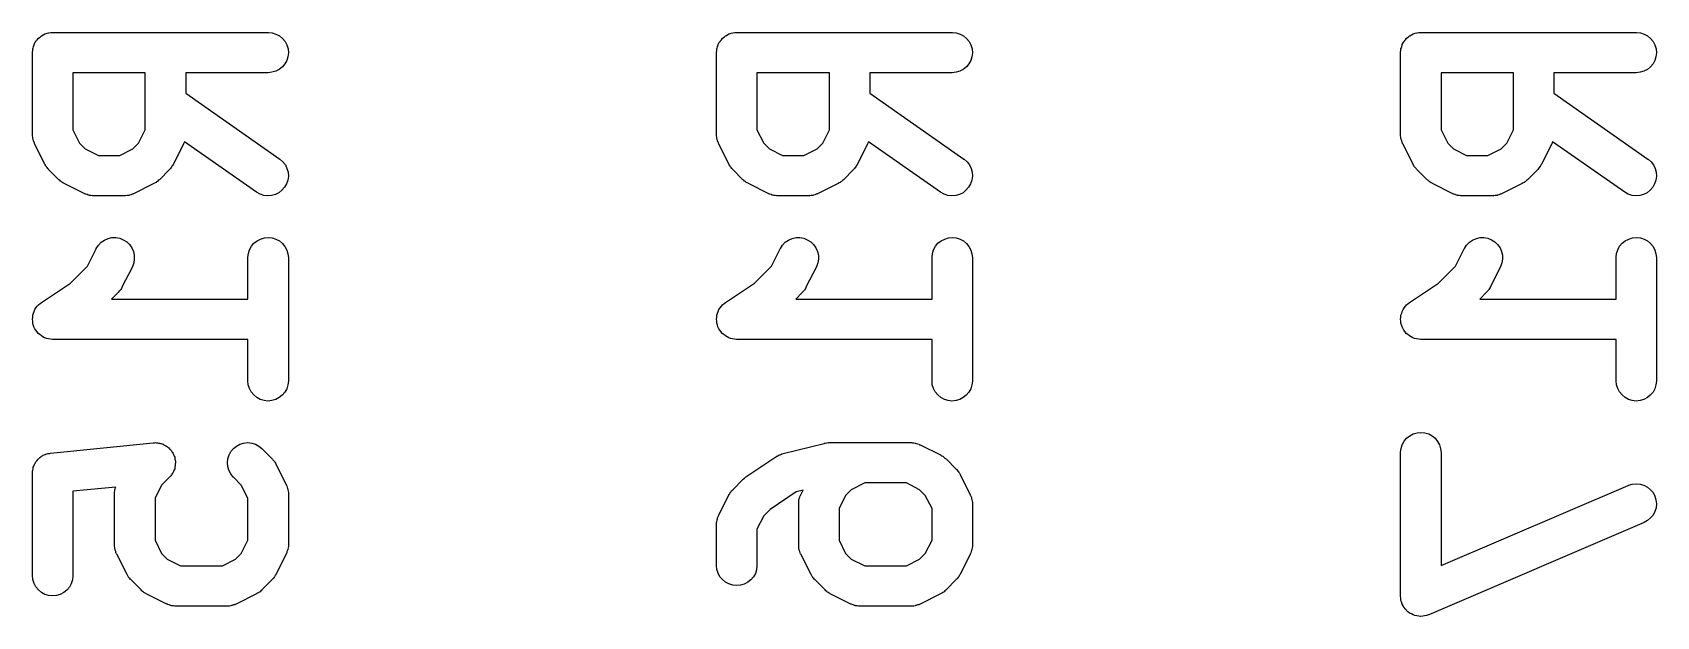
# Model space of a CAD drawing. Extents: x 94.5 to 145.5, y -143.6 to -114.4.
# Drawn here: x 133.47 to 139.5, y -131.43 to -129.26 of the extents above; entities that cross this region are included whole.
import ezdxf

# ---------------------------------------------------------------- set-up
doc = ezdxf.new("R2010")
doc.units = 0
doc.layers.add('BLACK', color=7, linetype='CONTINUOUS')

msp = doc.modelspace()

# ---------------------------------------------------------------- linework, layer by layer
at = {"layer": 'BLACK', "linetype": 'CONTINUOUS'}
for p, q in [((133.485, -129.288), (133.49, -129.283)), ((133.49, -129.283), (133.494, -129.277)), ((133.494, -129.277), (133.5, -129.273)), ((133.494, -129.277), (133.494, -129.277)), ((133.494, -129.277), (133.494, -129.277)), ((133.5, -129.273), (133.505, -129.268)), ((133.505, -129.268), (133.506, -129.268)), ((133.506, -129.268), (133.512, -129.265)), ((133.506, -129.268), (133.506, -129.268)), ((133.512, -129.265), (133.518, -129.261)), ((133.518, -129.261), (133.519, -129.261)), ((133.519, -129.261), (133.526, -129.259)), ((133.519, -129.261), (133.519, -129.261)), ((133.526, -129.259), (133.532, -129.257)), ((133.532, -129.257), (133.533, -129.257)), ((133.533, -129.257), (133.54, -129.256)), ((133.533, -129.257), (133.533, -129.257)), ((133.54, -129.256), (133.547, -129.256)), ((133.547, -129.256), (134.347, -129.256)), ((134.347, -129.256), (134.348, -129.256)), ((134.348, -129.256), (134.362, -129.257)), ((134.362, -129.257), (134.376, -129.262)), ((134.376, -129.262), (134.389, -129.269)), ((134.389, -129.269), (134.4, -129.278)), ((134.4, -129.278), (134.41, -129.29)), ((136.025, -129.288), (136.03, -129.283)), ((136.03, -129.283), (136.034, -129.277)), ((136.034, -129.277), (136.04, -129.273)), ((136.034, -129.277), (136.034, -129.277)), ((136.034, -129.277), (136.034, -129.277)), ((136.04, -129.273), (136.045, -129.268)), ((136.045, -129.268), (136.046, -129.268)), ((136.046, -129.268), (136.052, -129.265)), ((136.046, -129.268), (136.046, -129.268)), ((136.052, -129.265), (136.058, -129.261)), ((136.058, -129.261), (136.059, -129.261)), ((136.059, -129.261), (136.066, -129.259)), ((136.059, -129.261), (136.059, -129.261)), ((136.066, -129.259), (136.072, -129.257)), ((136.072, -129.257), (136.073, -129.257)), ((136.073, -129.257), (136.08, -129.256)), ((136.073, -129.257), (136.073, -129.257)), ((136.08, -129.256), (136.087, -129.256)), ((136.087, -129.256), (136.887, -129.256)), ((136.887, -129.256), (136.888, -129.256)), ((136.888, -129.256), (136.902, -129.257)), ((136.902, -129.257), (136.916, -129.262)), ((136.916, -129.262), (136.929, -129.269)), ((136.929, -129.269), (136.94, -129.278)), ((136.94, -129.278), (136.95, -129.29)), ((138.565, -129.288), (138.57, -129.283)), ((138.57, -129.283), (138.574, -129.277)), ((138.574, -129.277), (138.58, -129.273)), ((138.574, -129.277), (138.574, -129.277)), ((138.574, -129.277), (138.574, -129.277)), ((138.58, -129.273), (138.585, -129.268)), ((138.585, -129.268), (138.586, -129.268)), ((138.586, -129.268), (138.592, -129.265)), ((138.586, -129.268), (138.586, -129.268)), ((138.592, -129.265), (138.598, -129.261)), ((138.598, -129.261), (138.599, -129.261)), ((138.599, -129.261), (138.606, -129.259)), ((138.599, -129.261), (138.599, -129.261)), ((138.606, -129.259), (138.612, -129.257)), ((138.612, -129.257), (138.613, -129.257)), ((138.613, -129.257), (138.62, -129.256)), ((138.613, -129.257), (138.613, -129.257)), ((138.62, -129.256), (138.627, -129.256)), ((138.627, -129.256), (139.427, -129.256)), ((139.427, -129.256), (139.428, -129.256)), ((139.428, -129.256), (139.442, -129.257)), ((139.442, -129.257), (139.456, -129.262)), ((139.456, -129.262), (139.469, -129.269)), ((139.469, -129.269), (139.48, -129.278)), ((139.48, -129.278), (139.49, -129.29)), ((133.472, -129.33), (133.473, -129.322)), ((133.472, -129.331), (133.472, -129.33)), ((133.472, -129.33), (133.472, -129.33)), ((133.472, -129.33), (133.472, -129.33)), ((133.472, -129.33), (133.472, -129.33)), ((133.472, -129.635), (133.472, -129.331)), ((133.473, -129.322), (133.473, -129.315)), ((133.473, -129.315), (133.474, -129.315)), ((133.474, -129.315), (133.476, -129.308)), ((133.474, -129.315), (133.474, -129.315)), ((133.476, -129.308), (133.478, -129.302)), ((133.478, -129.301), (133.481, -129.295)), ((133.478, -129.302), (133.478, -129.301)), ((133.478, -129.301), (133.478, -129.301)), ((133.481, -129.295), (133.485, -129.289)), ((133.485, -129.289), (133.485, -129.288)), ((133.485, -129.288), (133.485, -129.288)), ((134.41, -129.29), (134.416, -129.302)), ((134.416, -129.302), (134.421, -129.317)), ((134.422, -129.331), (134.42, -129.346)), ((134.421, -129.317), (134.422, -129.331)), ((136.012, -129.33), (136.013, -129.322)), ((136.012, -129.331), (136.012, -129.33)), ((136.012, -129.33), (136.012, -129.33)), ((136.012, -129.33), (136.012, -129.33)), ((136.012, -129.33), (136.012, -129.33)), ((136.012, -129.635), (136.012, -129.331)), ((136.013, -129.322), (136.013, -129.315)), ((136.013, -129.315), (136.014, -129.315)), ((136.014, -129.315), (136.016, -129.308)), ((136.014, -129.315), (136.014, -129.315)), ((136.016, -129.308), (136.018, -129.302)), ((136.018, -129.301), (136.021, -129.295)), ((136.018, -129.302), (136.018, -129.301)), ((136.018, -129.301), (136.018, -129.301)), ((136.021, -129.295), (136.025, -129.289)), ((136.025, -129.289), (136.025, -129.288)), ((136.025, -129.288), (136.025, -129.288)), ((136.95, -129.29), (136.956, -129.302)), ((136.956, -129.302), (136.961, -129.317)), ((136.962, -129.331), (136.96, -129.346)), ((136.961, -129.317), (136.962, -129.331)), ((138.552, -129.33), (138.553, -129.322)), ((138.552, -129.331), (138.552, -129.33)), ((138.552, -129.33), (138.552, -129.33)), ((138.552, -129.33), (138.552, -129.33)), ((138.552, -129.33), (138.552, -129.33)), ((138.552, -129.635), (138.552, -129.331)), ((138.553, -129.322), (138.553, -129.315)), ((138.553, -129.315), (138.554, -129.315)), ((138.554, -129.315), (138.556, -129.308)), ((138.554, -129.315), (138.554, -129.315)), ((138.556, -129.308), (138.558, -129.302)), ((138.558, -129.301), (138.561, -129.295)), ((138.558, -129.302), (138.558, -129.301)), ((138.558, -129.301), (138.558, -129.301)), ((138.561, -129.295), (138.565, -129.289)), ((138.565, -129.289), (138.565, -129.288)), ((138.565, -129.288), (138.565, -129.288)), ((139.49, -129.29), (139.496, -129.302)), ((139.496, -129.302), (139.501, -129.317)), ((139.502, -129.331), (139.5, -129.346)), ((139.501, -129.317), (139.502, -129.331)), ((134.375, -129.4), (134.361, -129.404)), ((134.388, -129.393), (134.375, -129.4)), ((134.4, -129.384), (134.388, -129.393)), ((134.409, -129.373), (134.4, -129.384)), ((134.416, -129.36), (134.409, -129.373)), ((134.42, -129.346), (134.416, -129.36)), ((136.915, -129.4), (136.901, -129.404)), ((136.928, -129.393), (136.915, -129.4)), ((136.94, -129.384), (136.928, -129.393)), ((136.949, -129.373), (136.94, -129.384)), ((136.956, -129.36), (136.949, -129.373)), ((136.96, -129.346), (136.956, -129.36)), ((139.455, -129.4), (139.441, -129.404)), ((139.468, -129.393), (139.455, -129.4)), ((139.48, -129.384), (139.468, -129.393)), ((139.489, -129.373), (139.48, -129.384)), ((139.496, -129.36), (139.489, -129.373)), ((139.5, -129.346), (139.496, -129.36)), ((133.622, -129.406), (133.622, -129.618)), ((133.891, -129.406), (133.622, -129.406)), ((133.891, -129.618), (133.891, -129.406)), ((134.347, -129.406), (134.041, -129.406)), ((134.041, -129.406), (134.041, -129.482)), ((134.361, -129.404), (134.347, -129.406)), ((136.162, -129.406), (136.162, -129.618)), ((136.431, -129.406), (136.162, -129.406)), ((136.431, -129.618), (136.431, -129.406)), ((136.887, -129.406), (136.581, -129.406)), ((136.581, -129.406), (136.581, -129.482)), ((136.901, -129.404), (136.887, -129.406)), ((138.702, -129.406), (138.702, -129.618)), ((138.971, -129.406), (138.702, -129.406)), ((138.971, -129.618), (138.971, -129.406)), ((139.427, -129.406), (139.121, -129.406)), ((139.121, -129.406), (139.121, -129.482)), ((139.441, -129.404), (139.427, -129.406)), ((134.041, -129.482), (134.39, -129.726)), ((136.581, -129.482), (136.93, -129.726)), ((139.121, -129.482), (139.47, -129.726)), ((133.472, -129.638), (133.472, -129.635)), ((133.472, -129.64), (133.472, -129.638)), ((133.473, -129.645), (133.472, -129.64)), ((133.473, -129.65), (133.473, -129.645)), ((133.622, -129.618), (133.647, -129.667)), ((133.866, -129.667), (133.891, -129.618)), ((136.012, -129.638), (136.012, -129.635)), ((136.012, -129.64), (136.012, -129.638)), ((136.013, -129.645), (136.012, -129.64)), ((136.013, -129.65), (136.013, -129.645)), ((136.162, -129.618), (136.187, -129.667)), ((136.406, -129.667), (136.431, -129.618)), ((138.552, -129.638), (138.552, -129.635)), ((138.552, -129.64), (138.552, -129.638)), ((138.553, -129.645), (138.552, -129.64)), ((138.553, -129.65), (138.553, -129.645)), ((138.702, -129.618), (138.727, -129.667)), ((138.946, -129.667), (138.971, -129.618)), ((133.474, -129.652), (133.473, -129.65)), ((133.474, -129.654), (133.474, -129.652)), ((133.476, -129.659), (133.474, -129.654)), ((133.478, -129.664), (133.476, -129.659)), ((133.479, -129.666), (133.478, -129.664)), ((133.479, -129.668), (133.479, -129.666)), ((133.48, -129.669), (133.479, -129.668)), ((133.518, -129.745), (133.48, -129.669)), ((133.647, -129.667), (133.668, -129.688)), ((133.668, -129.688), (133.717, -129.713)), ((133.796, -129.713), (133.845, -129.688)), ((133.845, -129.688), (133.866, -129.667)), ((134.033, -129.669), (133.995, -129.745)), ((134.034, -129.667), (134.033, -129.669)), ((134.035, -129.665), (134.034, -129.667)), ((134.036, -129.662), (134.035, -129.665)), ((134.304, -129.849), (134.036, -129.662)), ((136.014, -129.652), (136.013, -129.65)), ((136.014, -129.654), (136.014, -129.652)), ((136.016, -129.659), (136.014, -129.654)), ((136.018, -129.664), (136.016, -129.659)), ((136.019, -129.666), (136.018, -129.664)), ((136.019, -129.668), (136.019, -129.666)), ((136.02, -129.669), (136.019, -129.668)), ((136.058, -129.745), (136.02, -129.669)), ((136.187, -129.667), (136.208, -129.688)), ((136.208, -129.688), (136.257, -129.713)), ((136.336, -129.713), (136.385, -129.688)), ((136.385, -129.688), (136.406, -129.667)), ((136.573, -129.669), (136.535, -129.745)), ((136.574, -129.667), (136.573, -129.669)), ((136.575, -129.665), (136.574, -129.667)), ((136.576, -129.662), (136.575, -129.665)), ((136.844, -129.849), (136.576, -129.662)), ((138.554, -129.652), (138.553, -129.65)), ((138.554, -129.654), (138.554, -129.652)), ((138.556, -129.659), (138.554, -129.654)), ((138.558, -129.664), (138.556, -129.659)), ((138.559, -129.666), (138.558, -129.664)), ((138.559, -129.668), (138.559, -129.666)), ((138.56, -129.669), (138.559, -129.668)), ((138.598, -129.745), (138.56, -129.669)), ((138.727, -129.667), (138.748, -129.688)), ((138.748, -129.688), (138.797, -129.713)), ((138.876, -129.713), (138.925, -129.688)), ((138.925, -129.688), (138.946, -129.667)), ((139.113, -129.669), (139.075, -129.745)), ((139.114, -129.667), (139.113, -129.669)), ((139.115, -129.665), (139.114, -129.667)), ((139.116, -129.662), (139.115, -129.665)), ((139.384, -129.849), (139.116, -129.662)), ((133.52, -129.749), (133.518, -129.745)), ((133.522, -129.752), (133.52, -129.749)), ((133.524, -129.755), (133.522, -129.752)), ((133.526, -129.757), (133.524, -129.755)), ((133.529, -129.761), (133.526, -129.757)), ((133.531, -129.764), (133.529, -129.761)), ((133.532, -129.765), (133.531, -129.764)), ((133.57, -129.803), (133.532, -129.765)), ((133.717, -129.713), (133.796, -129.713)), ((133.981, -129.765), (133.943, -129.803)), ((133.984, -129.761), (133.981, -129.765)), ((133.987, -129.758), (133.984, -129.761)), ((133.988, -129.756), (133.987, -129.758)), ((133.99, -129.753), (133.988, -129.756)), ((133.992, -129.75), (133.99, -129.753)), ((133.994, -129.746), (133.992, -129.75)), ((133.995, -129.745), (133.994, -129.746)), ((134.39, -129.726), (134.391, -129.727)), ((134.391, -129.727), (134.402, -129.737)), ((134.402, -129.737), (134.411, -129.748)), ((134.411, -129.748), (134.417, -129.761)), ((134.417, -129.761), (134.421, -129.775)), ((136.06, -129.749), (136.058, -129.745)), ((136.062, -129.752), (136.06, -129.749)), ((136.064, -129.755), (136.062, -129.752)), ((136.066, -129.757), (136.064, -129.755)), ((136.069, -129.761), (136.066, -129.757)), ((136.071, -129.764), (136.069, -129.761)), ((136.072, -129.765), (136.071, -129.764)), ((136.11, -129.803), (136.072, -129.765)), ((136.257, -129.713), (136.336, -129.713)), ((136.521, -129.765), (136.483, -129.803)), ((136.524, -129.761), (136.521, -129.765)), ((136.526, -129.758), (136.524, -129.761)), ((136.528, -129.756), (136.526, -129.758)), ((136.53, -129.753), (136.528, -129.756)), ((136.532, -129.75), (136.53, -129.753)), ((136.534, -129.746), (136.532, -129.75)), ((136.535, -129.745), (136.534, -129.746)), ((136.93, -129.726), (136.931, -129.727)), ((136.931, -129.727), (136.942, -129.737)), ((136.942, -129.737), (136.951, -129.748)), ((136.951, -129.748), (136.957, -129.761)), ((136.957, -129.761), (136.961, -129.775)), ((138.6, -129.749), (138.598, -129.745)), ((138.602, -129.752), (138.6, -129.749)), ((138.604, -129.755), (138.602, -129.752)), ((138.606, -129.757), (138.604, -129.755)), ((138.609, -129.761), (138.606, -129.757)), ((138.611, -129.764), (138.609, -129.761)), ((138.612, -129.765), (138.611, -129.764)), ((138.65, -129.803), (138.612, -129.765)), ((138.797, -129.713), (138.876, -129.713)), ((139.061, -129.765), (139.023, -129.803)), ((139.064, -129.761), (139.061, -129.765)), ((139.066, -129.758), (139.064, -129.761)), ((139.068, -129.756), (139.066, -129.758)), ((139.07, -129.753), (139.068, -129.756)), ((139.072, -129.75), (139.07, -129.753)), ((139.074, -129.746), (139.072, -129.75)), ((139.075, -129.745), (139.074, -129.746)), ((139.47, -129.726), (139.471, -129.727)), ((139.471, -129.727), (139.482, -129.737)), ((139.482, -129.737), (139.491, -129.748)), ((139.491, -129.748), (139.497, -129.761)), ((139.497, -129.761), (139.501, -129.775)), ((133.573, -129.805), (133.57, -129.803)), ((133.576, -129.808), (133.573, -129.805)), ((133.579, -129.81), (133.576, -129.808)), ((133.581, -129.812), (133.579, -129.81)), ((133.585, -129.814), (133.581, -129.812)), ((133.589, -129.816), (133.585, -129.814)), ((133.59, -129.817), (133.589, -129.816)), ((133.666, -129.855), (133.59, -129.817)), ((133.923, -129.817), (133.847, -129.855)), ((133.927, -129.814), (133.923, -129.817)), ((133.931, -129.813), (133.927, -129.814)), ((133.933, -129.811), (133.931, -129.813)), ((133.936, -129.809), (133.933, -129.811)), ((133.939, -129.806), (133.936, -129.809)), ((133.942, -129.803), (133.939, -129.806)), ((133.943, -129.803), (133.942, -129.803)), ((134.415, -129.818), (134.408, -129.831)), ((134.42, -129.805), (134.415, -129.818)), ((134.422, -129.79), (134.42, -129.805)), ((134.421, -129.775), (134.422, -129.79)), ((136.113, -129.805), (136.11, -129.803)), ((136.116, -129.808), (136.113, -129.805)), ((136.119, -129.81), (136.116, -129.808)), ((136.121, -129.812), (136.119, -129.81)), ((136.125, -129.814), (136.121, -129.812)), ((136.129, -129.816), (136.125, -129.814)), ((136.13, -129.817), (136.129, -129.816)), ((136.206, -129.855), (136.13, -129.817)), ((136.463, -129.817), (136.387, -129.855)), ((136.467, -129.814), (136.463, -129.817)), ((136.471, -129.813), (136.467, -129.814)), ((136.473, -129.811), (136.471, -129.813)), ((136.476, -129.809), (136.473, -129.811)), ((136.479, -129.806), (136.476, -129.809)), ((136.482, -129.803), (136.479, -129.806)), ((136.483, -129.803), (136.482, -129.803)), ((136.955, -129.818), (136.948, -129.831)), ((136.96, -129.805), (136.955, -129.818)), ((136.962, -129.79), (136.96, -129.805)), ((136.961, -129.775), (136.962, -129.79)), ((138.653, -129.805), (138.65, -129.803)), ((138.656, -129.808), (138.653, -129.805)), ((138.659, -129.81), (138.656, -129.808)), ((138.661, -129.812), (138.659, -129.81)), ((138.665, -129.814), (138.661, -129.812)), ((138.669, -129.816), (138.665, -129.814)), ((138.67, -129.817), (138.669, -129.816)), ((138.746, -129.855), (138.67, -129.817)), ((139.003, -129.817), (138.927, -129.855)), ((139.007, -129.814), (139.003, -129.817)), ((139.011, -129.813), (139.007, -129.814)), ((139.013, -129.811), (139.011, -129.813)), ((139.016, -129.809), (139.013, -129.811)), ((139.019, -129.806), (139.016, -129.809)), ((139.022, -129.803), (139.019, -129.806)), ((139.023, -129.803), (139.022, -129.803)), ((139.495, -129.818), (139.488, -129.831)), ((139.5, -129.805), (139.495, -129.818)), ((139.502, -129.79), (139.5, -129.805)), ((139.501, -129.775), (139.502, -129.79)), ((133.668, -129.856), (133.666, -129.855)), ((133.67, -129.857), (133.668, -129.856)), ((133.675, -129.858), (133.67, -129.857)), ((133.679, -129.86), (133.675, -129.858)), ((133.682, -129.86), (133.679, -129.86)), ((133.684, -129.861), (133.682, -129.86)), ((133.689, -129.862), (133.684, -129.861)), ((133.694, -129.863), (133.689, -129.862)), ((133.696, -129.862), (133.694, -129.863)), ((133.698, -129.863), (133.696, -129.862)), ((133.699, -129.863), (133.698, -129.863)), ((133.814, -129.863), (133.699, -129.863)), ((133.816, -129.862), (133.814, -129.863)), ((133.818, -129.863), (133.816, -129.862)), ((133.823, -129.862), (133.818, -129.863)), ((133.828, -129.861), (133.823, -129.862)), ((133.83, -129.861), (133.828, -129.861)), ((133.832, -129.86), (133.83, -129.861)), ((133.837, -129.859), (133.832, -129.86)), ((133.842, -129.857), (133.837, -129.859)), ((133.844, -129.856), (133.842, -129.857)), ((133.846, -129.855), (133.844, -129.856)), ((133.847, -129.855), (133.846, -129.855)), ((134.317, -129.856), (134.304, -129.849)), ((134.331, -129.861), (134.317, -129.856)), ((134.345, -129.863), (134.331, -129.861)), ((134.36, -129.862), (134.345, -129.863)), ((134.374, -129.858), (134.36, -129.862)), ((134.387, -129.851), (134.374, -129.858)), ((134.398, -129.842), (134.387, -129.851)), ((134.408, -129.831), (134.398, -129.842)), ((136.208, -129.856), (136.206, -129.855)), ((136.21, -129.857), (136.208, -129.856)), ((136.215, -129.858), (136.21, -129.857)), ((136.219, -129.86), (136.215, -129.858)), ((136.222, -129.86), (136.219, -129.86)), ((136.224, -129.861), (136.222, -129.86)), ((136.229, -129.862), (136.224, -129.861)), ((136.234, -129.863), (136.229, -129.862)), ((136.236, -129.862), (136.234, -129.863)), ((136.238, -129.863), (136.236, -129.862)), ((136.239, -129.863), (136.238, -129.863)), ((136.354, -129.863), (136.239, -129.863)), ((136.356, -129.862), (136.354, -129.863)), ((136.358, -129.863), (136.356, -129.862)), ((136.363, -129.862), (136.358, -129.863)), ((136.368, -129.861), (136.363, -129.862)), ((136.37, -129.861), (136.368, -129.861)), ((136.372, -129.86), (136.37, -129.861)), ((136.377, -129.859), (136.372, -129.86)), ((136.382, -129.857), (136.377, -129.859)), ((136.384, -129.856), (136.382, -129.857)), ((136.386, -129.855), (136.384, -129.856)), ((136.387, -129.855), (136.386, -129.855)), ((136.857, -129.856), (136.844, -129.849)), ((136.871, -129.861), (136.857, -129.856)), ((136.885, -129.863), (136.871, -129.861)), ((136.9, -129.862), (136.885, -129.863)), ((136.914, -129.858), (136.9, -129.862)), ((136.927, -129.851), (136.914, -129.858)), ((136.938, -129.842), (136.927, -129.851)), ((136.948, -129.831), (136.938, -129.842)), ((138.748, -129.856), (138.746, -129.855)), ((138.75, -129.857), (138.748, -129.856)), ((138.755, -129.858), (138.75, -129.857)), ((138.759, -129.86), (138.755, -129.858)), ((138.762, -129.86), (138.759, -129.86)), ((138.764, -129.861), (138.762, -129.86)), ((138.769, -129.862), (138.764, -129.861)), ((138.774, -129.863), (138.769, -129.862)), ((138.776, -129.862), (138.774, -129.863)), ((138.778, -129.863), (138.776, -129.862)), ((138.779, -129.863), (138.778, -129.863)), ((138.894, -129.863), (138.779, -129.863)), ((138.896, -129.862), (138.894, -129.863)), ((138.898, -129.863), (138.896, -129.862)), ((138.903, -129.862), (138.898, -129.863)), ((138.908, -129.861), (138.903, -129.862)), ((138.91, -129.861), (138.908, -129.861)), ((138.912, -129.86), (138.91, -129.861)), ((138.917, -129.859), (138.912, -129.86)), ((138.922, -129.857), (138.917, -129.859)), ((138.924, -129.856), (138.922, -129.857)), ((138.926, -129.855), (138.924, -129.856)), ((138.927, -129.855), (138.926, -129.855)), ((139.397, -129.856), (139.384, -129.849)), ((139.411, -129.861), (139.397, -129.856)), ((139.425, -129.863), (139.411, -129.861)), ((139.44, -129.862), (139.425, -129.863)), ((139.454, -129.858), (139.44, -129.862)), ((139.467, -129.851), (139.454, -129.858)), ((139.478, -129.842), (139.467, -129.851)), ((139.488, -129.831), (139.478, -129.842)), ((133.676, -130.124), (133.708, -130.059)), ((133.708, -130.059), (133.709, -130.058)), ((133.709, -130.058), (133.717, -130.046)), ((133.717, -130.046), (133.727, -130.035)), ((133.727, -130.035), (133.739, -130.027)), ((133.739, -130.027), (133.753, -130.021)), ((133.753, -130.021), (133.767, -130.018)), ((133.767, -130.018), (133.781, -130.018)), ((133.781, -130.018), (133.796, -130.02)), ((133.796, -130.02), (133.809, -130.026)), ((133.809, -130.026), (133.822, -130.034)), ((133.822, -130.034), (133.832, -130.044)), ((133.832, -130.044), (133.841, -130.056)), ((133.841, -130.056), (133.847, -130.069)), ((134.274, -130.077), (134.278, -130.063)), ((134.278, -130.063), (134.285, -130.05)), ((134.285, -130.05), (134.294, -130.039)), ((134.294, -130.039), (134.306, -130.03)), ((134.306, -130.03), (134.319, -130.023)), ((134.319, -130.023), (134.333, -130.019)), ((134.333, -130.019), (134.347, -130.017)), ((134.347, -130.017), (134.362, -130.019)), ((134.362, -130.019), (134.376, -130.023)), ((134.376, -130.023), (134.389, -130.03)), ((134.389, -130.03), (134.4, -130.04)), ((134.4, -130.04), (134.409, -130.051)), ((134.409, -130.051), (134.416, -130.064)), ((134.416, -130.064), (134.42, -130.078)), ((136.216, -130.124), (136.248, -130.059)), ((136.248, -130.059), (136.249, -130.058)), ((136.249, -130.058), (136.257, -130.046)), ((136.257, -130.046), (136.267, -130.035)), ((136.267, -130.035), (136.279, -130.027)), ((136.279, -130.027), (136.293, -130.021)), ((136.293, -130.021), (136.307, -130.018)), ((136.307, -130.018), (136.321, -130.018)), ((136.321, -130.018), (136.336, -130.02)), ((136.336, -130.02), (136.349, -130.026)), ((136.349, -130.026), (136.362, -130.034)), ((136.362, -130.034), (136.372, -130.044)), ((136.372, -130.044), (136.381, -130.056)), ((136.381, -130.056), (136.387, -130.069)), ((136.814, -130.077), (136.818, -130.063)), ((136.818, -130.063), (136.825, -130.05)), ((136.825, -130.05), (136.834, -130.039)), ((136.834, -130.039), (136.846, -130.03)), ((136.846, -130.03), (136.859, -130.023)), ((136.859, -130.023), (136.873, -130.019)), ((136.873, -130.019), (136.887, -130.017)), ((136.887, -130.017), (136.902, -130.019)), ((136.902, -130.019), (136.916, -130.023)), ((136.916, -130.023), (136.929, -130.03)), ((136.929, -130.03), (136.94, -130.04)), ((136.94, -130.04), (136.949, -130.051)), ((136.949, -130.051), (136.956, -130.064)), ((136.956, -130.064), (136.96, -130.078)), ((138.756, -130.124), (138.788, -130.059)), ((138.788, -130.059), (138.789, -130.058)), ((138.789, -130.058), (138.797, -130.046)), ((138.797, -130.046), (138.807, -130.035)), ((138.807, -130.035), (138.819, -130.027)), ((138.819, -130.027), (138.833, -130.021)), ((138.833, -130.021), (138.847, -130.018)), ((138.847, -130.018), (138.861, -130.018)), ((138.861, -130.018), (138.876, -130.02)), ((138.876, -130.02), (138.889, -130.026)), ((138.889, -130.026), (138.902, -130.034)), ((138.902, -130.034), (138.912, -130.044)), ((138.912, -130.044), (138.921, -130.056)), ((138.921, -130.056), (138.927, -130.069)), ((139.354, -130.077), (139.358, -130.063)), ((139.358, -130.063), (139.365, -130.05)), ((139.365, -130.05), (139.374, -130.039)), ((139.374, -130.039), (139.386, -130.03)), ((139.386, -130.03), (139.399, -130.023)), ((139.399, -130.023), (139.413, -130.019)), ((139.413, -130.019), (139.427, -130.017)), ((139.427, -130.017), (139.442, -130.019)), ((139.442, -130.019), (139.456, -130.023)), ((139.456, -130.023), (139.469, -130.03)), ((139.469, -130.03), (139.48, -130.04)), ((139.48, -130.04), (139.489, -130.051)), ((139.489, -130.051), (139.496, -130.064)), ((139.496, -130.064), (139.5, -130.078)), ((133.613, -130.187), (133.676, -130.124)), ((133.843, -130.126), (133.804, -130.202)), ((133.848, -130.112), (133.843, -130.126)), ((133.847, -130.069), (133.85, -130.083)), ((133.85, -130.098), (133.848, -130.112)), ((133.85, -130.083), (133.85, -130.098)), ((134.272, -130.091), (134.274, -130.077)), ((134.272, -130.092), (134.272, -130.091)), ((134.272, -130.246), (134.272, -130.092)), ((134.42, -130.078), (134.422, -130.092)), ((134.422, -130.092), (134.422, -130.55)), ((136.153, -130.187), (136.216, -130.124)), ((136.383, -130.126), (136.344, -130.202)), ((136.388, -130.112), (136.383, -130.126)), ((136.387, -130.069), (136.39, -130.083)), ((136.39, -130.098), (136.388, -130.112)), ((136.39, -130.083), (136.39, -130.098)), ((136.812, -130.091), (136.814, -130.077)), ((136.812, -130.092), (136.812, -130.091)), ((136.812, -130.246), (136.812, -130.092)), ((136.96, -130.078), (136.962, -130.092)), ((136.962, -130.092), (136.962, -130.55)), ((138.693, -130.187), (138.756, -130.124)), ((138.923, -130.126), (138.884, -130.202)), ((138.928, -130.112), (138.923, -130.126)), ((138.927, -130.069), (138.93, -130.083)), ((138.93, -130.098), (138.928, -130.112)), ((138.93, -130.083), (138.93, -130.098)), ((139.352, -130.091), (139.354, -130.077)), ((139.352, -130.092), (139.352, -130.091)), ((139.352, -130.246), (139.352, -130.092)), ((139.5, -130.078), (139.502, -130.092)), ((139.502, -130.092), (139.502, -130.55)), ((133.505, -130.259), (133.613, -130.187)), ((136.045, -130.259), (136.153, -130.187)), ((138.585, -130.259), (138.693, -130.187)), ((133.79, -130.222), (133.766, -130.246)), ((133.766, -130.246), (134.272, -130.246)), ((133.793, -130.218), (133.79, -130.222)), ((133.796, -130.215), (133.793, -130.218)), ((133.798, -130.213), (133.796, -130.215)), ((133.8, -130.21), (133.798, -130.213)), ((133.802, -130.207), (133.8, -130.21)), ((133.804, -130.203), (133.802, -130.207)), ((133.804, -130.202), (133.804, -130.203)), ((136.33, -130.222), (136.306, -130.246)), ((136.306, -130.246), (136.812, -130.246)), ((136.333, -130.218), (136.33, -130.222)), ((136.336, -130.215), (136.333, -130.218)), ((136.338, -130.213), (136.336, -130.215)), ((136.34, -130.21), (136.338, -130.213)), ((136.342, -130.207), (136.34, -130.21)), ((136.344, -130.203), (136.342, -130.207)), ((136.344, -130.202), (136.344, -130.203)), ((138.87, -130.222), (138.846, -130.246)), ((138.846, -130.246), (139.352, -130.246)), ((138.873, -130.218), (138.87, -130.222)), ((138.876, -130.215), (138.873, -130.218)), ((138.878, -130.213), (138.876, -130.215)), ((138.88, -130.21), (138.878, -130.213)), ((138.882, -130.207), (138.88, -130.21)), ((138.884, -130.203), (138.882, -130.207)), ((138.884, -130.202), (138.884, -130.203)), ((133.473, -130.306), (133.476, -130.299)), ((133.473, -130.314), (133.473, -130.306)), ((133.473, -130.306), (133.473, -130.306)), ((133.473, -130.306), (133.473, -130.306)), ((133.476, -130.299), (133.478, -130.292)), ((133.478, -130.292), (133.481, -130.285)), ((133.478, -130.292), (133.478, -130.292)), ((133.478, -130.292), (133.478, -130.292)), ((133.481, -130.285), (133.485, -130.279)), ((133.485, -130.279), (133.49, -130.273)), ((133.485, -130.279), (133.485, -130.279)), ((133.485, -130.279), (133.485, -130.279)), ((133.49, -130.273), (133.494, -130.268)), ((133.494, -130.268), (133.5, -130.263)), ((133.494, -130.268), (133.494, -130.268)), ((133.494, -130.268), (133.494, -130.268)), ((133.5, -130.263), (133.505, -130.259)), ((136.013, -130.306), (136.016, -130.299)), ((136.013, -130.314), (136.013, -130.306)), ((136.013, -130.306), (136.013, -130.306)), ((136.013, -130.306), (136.013, -130.306)), ((136.016, -130.299), (136.018, -130.292)), ((136.018, -130.292), (136.021, -130.285)), ((136.018, -130.292), (136.018, -130.292)), ((136.018, -130.292), (136.018, -130.292)), ((136.021, -130.285), (136.025, -130.279)), ((136.025, -130.279), (136.03, -130.273)), ((136.025, -130.279), (136.025, -130.279)), ((136.025, -130.279), (136.025, -130.279)), ((136.03, -130.273), (136.034, -130.268)), ((136.034, -130.268), (136.04, -130.263)), ((136.034, -130.268), (136.034, -130.268)), ((136.034, -130.268), (136.034, -130.268)), ((136.04, -130.263), (136.045, -130.259)), ((138.553, -130.306), (138.556, -130.299)), ((138.553, -130.314), (138.553, -130.306)), ((138.553, -130.306), (138.553, -130.306)), ((138.553, -130.306), (138.553, -130.306)), ((138.556, -130.299), (138.558, -130.292)), ((138.558, -130.292), (138.561, -130.285)), ((138.558, -130.292), (138.558, -130.292)), ((138.558, -130.292), (138.558, -130.292)), ((138.561, -130.285), (138.565, -130.279)), ((138.565, -130.279), (138.57, -130.273)), ((138.565, -130.279), (138.565, -130.279)), ((138.565, -130.279), (138.565, -130.279)), ((138.57, -130.273), (138.574, -130.268)), ((138.574, -130.268), (138.58, -130.263)), ((138.574, -130.268), (138.574, -130.268)), ((138.574, -130.268), (138.574, -130.268)), ((138.58, -130.263), (138.585, -130.259)), ((133.472, -130.321), (133.473, -130.314)), ((133.473, -130.328), (133.472, -130.321)), ((133.472, -130.321), (133.472, -130.321)), ((133.472, -130.321), (133.472, -130.321)), ((133.473, -130.335), (133.473, -130.328)), ((133.475, -130.342), (133.473, -130.335)), ((133.473, -130.335), (133.473, -130.335)), ((133.473, -130.335), (133.473, -130.335)), ((133.477, -130.349), (133.475, -130.342)), ((133.481, -130.356), (133.477, -130.349)), ((133.477, -130.349), (133.477, -130.349)), ((133.477, -130.349), (133.477, -130.349)), ((133.484, -130.362), (133.481, -130.356)), ((133.489, -130.368), (133.484, -130.362)), ((133.484, -130.362), (133.484, -130.362)), ((133.484, -130.362), (133.484, -130.362)), ((133.493, -130.374), (133.489, -130.368)), ((136.012, -130.321), (136.013, -130.314)), ((136.013, -130.328), (136.012, -130.321)), ((136.012, -130.321), (136.012, -130.321)), ((136.012, -130.321), (136.012, -130.321)), ((136.013, -130.335), (136.013, -130.328)), ((136.015, -130.342), (136.013, -130.335)), ((136.013, -130.335), (136.013, -130.335)), ((136.013, -130.335), (136.013, -130.335)), ((136.017, -130.349), (136.015, -130.342)), ((136.021, -130.356), (136.017, -130.349)), ((136.017, -130.349), (136.017, -130.349)), ((136.017, -130.349), (136.017, -130.349)), ((136.024, -130.362), (136.021, -130.356)), ((136.029, -130.368), (136.024, -130.362)), ((136.024, -130.362), (136.024, -130.362)), ((136.024, -130.362), (136.024, -130.362)), ((136.033, -130.374), (136.029, -130.368)), ((138.552, -130.321), (138.553, -130.314)), ((138.553, -130.328), (138.552, -130.321)), ((138.552, -130.321), (138.552, -130.321)), ((138.552, -130.321), (138.552, -130.321)), ((138.553, -130.335), (138.553, -130.328)), ((138.555, -130.342), (138.553, -130.335)), ((138.553, -130.335), (138.553, -130.335)), ((138.553, -130.335), (138.553, -130.335)), ((138.557, -130.349), (138.555, -130.342)), ((138.561, -130.356), (138.557, -130.349)), ((138.557, -130.349), (138.557, -130.349)), ((138.557, -130.349), (138.557, -130.349)), ((138.564, -130.362), (138.561, -130.356)), ((138.569, -130.368), (138.564, -130.362)), ((138.564, -130.362), (138.564, -130.362)), ((138.564, -130.362), (138.564, -130.362)), ((138.573, -130.374), (138.569, -130.368)), ((133.499, -130.378), (133.493, -130.374)), ((133.493, -130.374), (133.493, -130.374)), ((133.493, -130.374), (133.493, -130.374)), ((133.505, -130.383), (133.499, -130.378)), ((133.511, -130.386), (133.505, -130.383)), ((133.505, -130.383), (133.505, -130.383)), ((133.505, -130.383), (133.505, -130.383)), ((133.517, -130.39), (133.511, -130.386)), ((133.524, -130.392), (133.517, -130.39)), ((133.517, -130.39), (133.517, -130.39)), ((133.517, -130.39), (133.517, -130.39)), ((133.531, -130.394), (133.524, -130.392)), ((133.539, -130.395), (133.531, -130.394)), ((133.531, -130.394), (133.531, -130.394)), ((133.531, -130.394), (133.531, -130.394)), ((133.546, -130.396), (133.539, -130.395)), ((133.547, -130.396), (133.546, -130.396)), ((133.546, -130.396), (133.546, -130.396)), ((133.546, -130.396), (133.546, -130.396)), ((133.546, -130.396), (133.546, -130.396)), ((134.272, -130.396), (133.547, -130.396)), ((134.272, -130.55), (134.272, -130.396)), ((136.039, -130.378), (136.033, -130.374)), ((136.033, -130.374), (136.033, -130.374)), ((136.033, -130.374), (136.033, -130.374)), ((136.045, -130.383), (136.039, -130.378)), ((136.051, -130.386), (136.045, -130.383)), ((136.045, -130.383), (136.045, -130.383)), ((136.045, -130.383), (136.045, -130.383)), ((136.057, -130.39), (136.051, -130.386)), ((136.064, -130.392), (136.057, -130.39)), ((136.057, -130.39), (136.057, -130.39)), ((136.057, -130.39), (136.057, -130.39)), ((136.071, -130.394), (136.064, -130.392)), ((136.079, -130.395), (136.071, -130.394)), ((136.071, -130.394), (136.071, -130.394)), ((136.071, -130.394), (136.071, -130.394)), ((136.086, -130.396), (136.079, -130.395)), ((136.087, -130.396), (136.086, -130.396)), ((136.086, -130.396), (136.086, -130.396)), ((136.086, -130.396), (136.086, -130.396)), ((136.086, -130.396), (136.086, -130.396)), ((136.812, -130.396), (136.087, -130.396)), ((136.812, -130.55), (136.812, -130.396)), ((138.579, -130.378), (138.573, -130.374)), ((138.573, -130.374), (138.573, -130.374)), ((138.573, -130.374), (138.573, -130.374)), ((138.585, -130.383), (138.579, -130.378)), ((138.591, -130.386), (138.585, -130.383)), ((138.585, -130.383), (138.585, -130.383)), ((138.585, -130.383), (138.585, -130.383)), ((138.597, -130.39), (138.591, -130.386)), ((138.604, -130.392), (138.597, -130.39)), ((138.597, -130.39), (138.597, -130.39)), ((138.597, -130.39), (138.597, -130.39)), ((138.611, -130.394), (138.604, -130.392)), ((138.619, -130.395), (138.611, -130.394)), ((138.611, -130.394), (138.611, -130.394)), ((138.611, -130.394), (138.611, -130.394)), ((138.626, -130.396), (138.619, -130.395)), ((138.627, -130.396), (138.626, -130.396)), ((138.626, -130.396), (138.626, -130.396)), ((138.626, -130.396), (138.626, -130.396)), ((138.626, -130.396), (138.626, -130.396)), ((139.352, -130.396), (138.627, -130.396)), ((139.352, -130.55), (139.352, -130.396)), ((134.273, -130.564), (134.272, -130.55)), ((134.278, -130.578), (134.273, -130.564)), ((134.284, -130.591), (134.278, -130.578)), ((134.294, -130.602), (134.284, -130.591)), ((134.305, -130.612), (134.294, -130.602)), ((134.399, -130.603), (134.388, -130.612)), ((134.409, -130.592), (134.399, -130.603)), ((134.416, -130.579), (134.409, -130.592)), ((134.42, -130.565), (134.416, -130.579)), ((134.422, -130.551), (134.42, -130.565)), ((134.422, -130.55), (134.422, -130.551)), ((136.813, -130.564), (136.812, -130.55)), ((136.818, -130.578), (136.813, -130.564)), ((136.824, -130.591), (136.818, -130.578)), ((136.834, -130.602), (136.824, -130.591)), ((136.845, -130.612), (136.834, -130.602)), ((136.939, -130.603), (136.928, -130.612)), ((136.949, -130.592), (136.939, -130.603)), ((136.956, -130.579), (136.949, -130.592)), ((136.96, -130.565), (136.956, -130.579)), ((136.962, -130.551), (136.96, -130.565)), ((136.962, -130.55), (136.962, -130.551)), ((139.353, -130.564), (139.352, -130.55)), ((139.358, -130.578), (139.353, -130.564)), ((139.364, -130.591), (139.358, -130.578)), ((139.374, -130.602), (139.364, -130.591)), ((139.385, -130.612), (139.374, -130.602)), ((139.479, -130.603), (139.468, -130.612)), ((139.489, -130.592), (139.479, -130.603)), ((139.496, -130.579), (139.489, -130.592)), ((139.5, -130.565), (139.496, -130.579)), ((139.502, -130.551), (139.5, -130.565)), ((139.502, -130.55), (139.502, -130.551)), ((134.318, -130.619), (134.305, -130.612)), ((134.332, -130.623), (134.318, -130.619)), ((134.346, -130.625), (134.332, -130.623)), ((134.361, -130.623), (134.346, -130.625)), ((134.375, -130.619), (134.361, -130.623)), ((134.388, -130.612), (134.375, -130.619)), ((136.858, -130.619), (136.845, -130.612)), ((136.872, -130.623), (136.858, -130.619)), ((136.886, -130.625), (136.872, -130.623)), ((136.901, -130.623), (136.886, -130.625)), ((136.915, -130.619), (136.901, -130.623)), ((136.928, -130.612), (136.915, -130.619)), ((139.398, -130.619), (139.385, -130.612)), ((139.412, -130.623), (139.398, -130.619)), ((139.426, -130.625), (139.412, -130.623)), ((139.441, -130.623), (139.426, -130.625)), ((139.455, -130.619), (139.441, -130.623)), ((139.468, -130.612), (139.455, -130.619)), ((133.539, -130.818), (133.92, -130.78)), ((133.92, -130.78), (133.921, -130.78)), ((133.921, -130.78), (133.925, -130.78)), ((133.925, -130.78), (133.929, -130.779)), ((133.929, -130.779), (133.932, -130.78)), ((133.932, -130.78), (133.936, -130.78)), ((133.936, -130.78), (133.94, -130.781)), ((133.94, -130.781), (133.943, -130.781)), ((133.943, -130.781), (133.947, -130.782)), ((133.947, -130.782), (133.95, -130.783)), ((133.95, -130.783), (133.954, -130.784)), ((133.954, -130.784), (133.957, -130.785)), ((133.957, -130.785), (133.96, -130.787)), ((133.96, -130.787), (133.964, -130.789)), ((133.964, -130.789), (133.967, -130.791)), ((134.229, -130.792), (134.242, -130.785)), ((134.242, -130.785), (134.256, -130.781)), ((134.256, -130.781), (134.271, -130.779)), ((134.271, -130.779), (134.286, -130.781)), ((134.286, -130.781), (134.3, -130.785)), ((134.3, -130.785), (134.312, -130.792)), ((136.259, -130.82), (136.412, -130.782)), ((136.412, -130.782), (136.413, -130.781)), ((136.413, -130.781), (136.414, -130.781)), ((136.414, -130.781), (136.415, -130.781)), ((136.415, -130.781), (136.421, -130.78)), ((136.421, -130.78), (136.427, -130.779)), ((136.427, -130.779), (136.428, -130.78)), ((136.428, -130.78), (136.43, -130.779)), ((136.43, -130.779), (136.735, -130.779)), ((136.735, -130.779), (136.736, -130.779)), ((136.736, -130.779), (136.738, -130.78)), ((136.738, -130.78), (136.74, -130.78)), ((136.74, -130.78), (136.745, -130.78)), ((136.745, -130.78), (136.75, -130.781)), ((136.75, -130.781), (136.752, -130.782)), ((136.752, -130.782), (136.754, -130.782)), ((136.754, -130.782), (136.759, -130.784)), ((136.759, -130.784), (136.764, -130.785)), ((136.764, -130.785), (136.766, -130.787)), ((136.766, -130.787), (136.768, -130.787)), ((136.768, -130.787), (136.844, -130.825)), ((138.554, -130.801), (138.558, -130.787)), ((138.558, -130.787), (138.565, -130.774)), ((138.565, -130.774), (138.574, -130.763)), ((138.574, -130.763), (138.586, -130.754)), ((138.586, -130.754), (138.599, -130.747)), ((138.599, -130.747), (138.613, -130.743)), ((138.613, -130.743), (138.627, -130.741)), ((138.627, -130.741), (138.642, -130.743)), ((138.642, -130.743), (138.656, -130.747)), ((138.656, -130.747), (138.669, -130.754)), ((138.669, -130.754), (138.68, -130.763)), ((138.68, -130.763), (138.689, -130.775)), ((138.689, -130.775), (138.696, -130.788)), ((138.696, -130.788), (138.7, -130.802)), ((133.483, -130.854), (133.485, -130.85)), ((133.485, -130.85), (133.487, -130.848)), ((133.487, -130.848), (133.489, -130.845)), ((133.489, -130.845), (133.492, -130.842)), ((133.492, -130.842), (133.494, -130.839)), ((133.494, -130.839), (133.497, -130.837)), ((133.497, -130.837), (133.499, -130.834)), ((133.499, -130.834), (133.503, -130.832)), ((133.503, -130.832), (133.506, -130.83)), ((133.506, -130.83), (133.509, -130.828)), ((133.509, -130.828), (133.512, -130.826)), ((133.512, -130.826), (133.515, -130.825)), ((133.515, -130.825), (133.519, -130.823)), ((133.519, -130.823), (133.522, -130.822)), ((133.522, -130.822), (133.525, -130.821)), ((133.525, -130.821), (133.529, -130.82)), ((133.529, -130.82), (133.533, -130.819)), ((133.533, -130.819), (133.536, -130.819)), ((133.536, -130.819), (133.539, -130.818)), ((133.967, -130.791), (133.97, -130.792)), ((133.97, -130.792), (133.973, -130.795)), ((133.973, -130.795), (133.976, -130.797)), ((133.976, -130.797), (133.978, -130.799)), ((133.978, -130.799), (133.981, -130.802)), ((133.981, -130.802), (133.984, -130.805)), ((133.984, -130.805), (133.986, -130.807)), ((133.986, -130.807), (133.988, -130.81)), ((133.988, -130.81), (133.99, -130.813)), ((133.99, -130.813), (133.992, -130.816)), ((133.992, -130.816), (133.994, -130.82)), ((133.994, -130.82), (133.996, -130.823)), ((133.996, -130.823), (133.997, -130.826)), ((133.997, -130.826), (133.998, -130.83)), ((133.998, -130.83), (134, -130.833)), ((134, -130.833), (134, -130.837)), ((134, -130.837), (134.001, -130.84)), ((134.001, -130.84), (134.002, -130.844)), ((134.002, -130.844), (134.003, -130.847)), ((134.003, -130.847), (134.003, -130.851)), ((134.003, -130.851), (134.003, -130.855)), ((134.196, -130.854), (134.197, -130.839)), ((134.197, -130.839), (134.202, -130.825)), ((134.202, -130.825), (134.209, -130.812)), ((134.209, -130.812), (134.218, -130.801)), ((134.218, -130.801), (134.229, -130.792)), ((134.312, -130.792), (134.324, -130.801)), ((134.324, -130.801), (134.362, -130.839)), ((134.362, -130.839), (134.363, -130.84)), ((134.363, -130.84), (134.365, -130.843)), ((134.365, -130.843), (134.368, -130.847)), ((134.368, -130.847), (134.37, -130.849)), ((134.37, -130.849), (134.372, -130.852)), ((136.121, -130.906), (136.236, -130.83)), ((136.236, -130.83), (136.237, -130.829)), ((136.237, -130.829), (136.241, -130.827)), ((136.241, -130.827), (136.245, -130.825)), ((136.245, -130.825), (136.248, -130.824)), ((136.248, -130.824), (136.25, -130.823)), ((136.25, -130.823), (136.254, -130.821)), ((136.254, -130.821), (136.259, -130.82)), ((136.844, -130.825), (136.845, -130.826)), ((136.845, -130.826), (136.849, -130.828)), ((136.849, -130.828), (136.852, -130.83)), ((136.852, -130.83), (136.855, -130.832)), ((136.855, -130.832), (136.857, -130.834)), ((136.857, -130.834), (136.86, -130.837)), ((136.86, -130.837), (136.864, -130.839)), ((136.864, -130.839), (136.902, -130.878)), ((138.552, -130.815), (138.554, -130.801)), ((138.552, -130.816), (138.552, -130.815)), ((138.552, -131.35), (138.552, -130.816)), ((138.7, -130.802), (138.702, -130.816)), ((138.702, -130.816), (138.702, -131.236)), ((133.472, -130.885), (133.473, -130.881)), ((133.472, -130.888), (133.472, -130.885)), ((133.472, -130.891), (133.472, -130.888)), ((133.472, -130.892), (133.472, -130.891)), ((133.472, -131.273), (133.472, -130.892)), ((133.473, -130.881), (133.474, -130.877)), ((133.474, -130.877), (133.475, -130.874)), ((133.475, -130.87), (133.477, -130.867)), ((133.475, -130.874), (133.475, -130.87)), ((133.477, -130.867), (133.478, -130.863)), ((133.478, -130.863), (133.48, -130.86)), ((133.48, -130.86), (133.481, -130.857)), ((133.481, -130.857), (133.483, -130.854)), ((133.981, -130.907), (133.951, -130.937)), ((133.983, -130.905), (133.981, -130.907)), ((133.986, -130.902), (133.983, -130.905)), ((133.988, -130.899), (133.986, -130.902)), ((133.99, -130.896), (133.988, -130.899)), ((133.992, -130.893), (133.99, -130.896)), ((133.994, -130.89), (133.992, -130.893)), ((133.995, -130.886), (133.994, -130.89)), ((133.997, -130.883), (133.995, -130.886)), ((133.998, -130.88), (133.997, -130.883)), ((134, -130.876), (133.998, -130.88)), ((134.001, -130.869), (134, -130.873)), ((134, -130.873), (134, -130.876)), ((134.002, -130.866), (134.001, -130.869)), ((134.003, -130.855), (134.002, -130.858)), ((134.002, -130.858), (134.002, -130.862)), ((134.002, -130.862), (134.002, -130.866)), ((134.197, -130.868), (134.196, -130.854)), ((134.201, -130.882), (134.197, -130.868)), ((134.208, -130.895), (134.201, -130.882)), ((134.217, -130.907), (134.208, -130.895)), ((134.218, -130.907), (134.217, -130.907)), ((134.247, -130.937), (134.218, -130.907)), ((134.372, -130.852), (134.374, -130.855)), ((134.374, -130.855), (134.376, -130.859)), ((134.376, -130.859), (134.414, -130.935)), ((136.111, -130.915), (136.116, -130.911)), ((136.116, -130.911), (136.121, -130.906)), ((136.902, -130.878), (136.903, -130.878)), ((136.903, -130.878), (136.905, -130.882)), ((136.905, -130.882), (136.908, -130.885)), ((136.908, -130.885), (136.91, -130.887)), ((136.91, -130.887), (136.912, -130.89)), ((136.912, -130.89), (136.914, -130.893)), ((136.914, -130.893), (136.916, -130.897)), ((136.916, -130.897), (136.954, -130.973)), ((133.781, -130.944), (133.622, -130.96)), ((133.622, -130.96), (133.622, -131.273)), ((133.777, -130.963), (133.778, -130.958)), ((133.777, -130.965), (133.777, -130.963)), ((133.777, -130.968), (133.777, -130.965)), ((133.777, -130.969), (133.777, -130.968)), ((133.777, -131.159), (133.777, -130.969)), ((133.778, -130.953), (133.779, -130.951)), ((133.778, -130.958), (133.778, -130.953)), ((133.779, -130.949), (133.781, -130.944)), ((133.779, -130.951), (133.779, -130.949)), ((133.951, -130.937), (133.927, -130.986)), ((134.272, -130.986), (134.247, -130.937)), ((134.414, -130.935), (134.414, -130.936)), ((134.414, -130.936), (134.415, -130.938)), ((134.415, -130.938), (134.416, -130.94)), ((134.416, -130.94), (134.418, -130.945)), ((134.418, -130.945), (134.419, -130.95)), ((134.419, -130.95), (134.42, -130.952)), ((134.42, -130.952), (134.42, -130.954)), ((134.42, -130.954), (134.421, -130.959)), ((134.421, -130.959), (134.422, -130.964)), ((134.422, -130.964), (134.422, -130.966)), ((134.422, -130.966), (134.422, -130.969)), ((134.422, -130.969), (134.422, -131.159)), ((136.058, -130.972), (136.061, -130.969)), ((136.061, -130.969), (136.063, -130.965)), ((136.063, -130.965), (136.065, -130.963)), ((136.065, -130.963), (136.066, -130.96)), ((136.066, -130.96), (136.069, -130.957)), ((136.069, -130.957), (136.072, -130.954)), ((136.072, -130.954), (136.11, -130.916)), ((136.11, -130.916), (136.111, -130.915)), ((136.11, -130.916), (136.11, -130.916)), ((136.11, -130.916), (136.11, -130.916)), ((136.11, -130.916), (136.11, -130.916)), ((136.308, -130.962), (136.211, -131.027)), ((136.333, -130.956), (136.308, -130.962)), ((136.325, -130.973), (136.333, -130.956)), ((136.512, -130.954), (136.491, -130.975)), ((136.562, -130.929), (136.512, -130.954)), ((136.717, -130.929), (136.562, -130.929)), ((136.766, -130.954), (136.717, -130.929)), ((136.787, -130.975), (136.766, -130.954)), ((138.702, -131.236), (139.397, -130.938)), ((139.397, -130.938), (139.398, -130.937)), ((139.398, -130.937), (139.412, -130.933)), ((139.412, -130.933), (139.427, -130.932)), ((139.427, -130.932), (139.441, -130.933)), ((139.441, -130.933), (139.455, -130.937)), ((139.455, -130.937), (139.468, -130.944)), ((139.468, -130.944), (139.48, -130.954)), ((139.48, -130.954), (139.489, -130.965)), ((139.489, -130.965), (139.496, -130.978)), ((133.927, -130.986), (133.927, -131.141)), ((134.272, -131.141), (134.272, -130.986)), ((136.02, -131.049), (136.058, -130.973)), ((136.058, -130.973), (136.058, -130.972)), ((136.211, -131.027), (136.187, -131.051)), ((136.317, -131.001), (136.318, -130.996)), ((136.317, -131.004), (136.317, -131.001)), ((136.317, -131.006), (136.317, -131.004)), ((136.317, -131.007), (136.317, -131.006)), ((136.317, -131.159), (136.317, -131.007)), ((136.318, -130.991), (136.319, -130.989)), ((136.318, -130.996), (136.318, -130.991)), ((136.319, -130.987), (136.321, -130.982)), ((136.319, -130.989), (136.319, -130.987)), ((136.321, -130.982), (136.323, -130.977)), ((136.323, -130.977), (136.324, -130.975)), ((136.324, -130.975), (136.325, -130.973)), ((136.491, -130.975), (136.467, -131.024)), ((136.467, -131.024), (136.467, -131.141)), ((136.812, -131.024), (136.787, -130.975)), ((136.812, -131.141), (136.812, -131.024)), ((136.954, -130.973), (136.954, -130.974)), ((136.954, -130.974), (136.955, -130.976)), ((136.955, -130.976), (136.956, -130.978)), ((136.956, -130.978), (136.958, -130.983)), ((136.958, -130.983), (136.959, -130.988)), ((136.959, -130.988), (136.96, -130.99)), ((136.96, -130.99), (136.96, -130.992)), ((136.96, -130.992), (136.961, -130.997)), ((136.961, -130.997), (136.962, -131.002)), ((136.962, -131.002), (136.962, -131.005)), ((136.962, -131.005), (136.962, -131.007)), ((136.962, -131.007), (136.962, -131.159)), ((139.496, -130.978), (139.5, -130.992)), ((139.501, -131.021), (139.496, -131.035)), ((139.5, -130.992), (139.502, -131.006)), ((139.502, -131.006), (139.501, -131.021)), ((136.012, -131.078), (136.013, -131.072)), ((136.012, -131.08), (136.012, -131.078)), ((136.012, -131.082), (136.012, -131.08)), ((136.012, -131.083), (136.012, -131.082)), ((136.012, -131.235), (136.012, -131.083)), ((136.013, -131.072), (136.014, -131.067)), ((136.014, -131.065), (136.015, -131.063)), ((136.014, -131.067), (136.014, -131.065)), ((136.015, -131.063), (136.016, -131.058)), ((136.016, -131.058), (136.018, -131.053)), ((136.018, -131.053), (136.019, -131.051)), ((136.019, -131.051), (136.02, -131.049)), ((136.187, -131.051), (136.162, -131.101)), ((139.456, -131.076), (138.656, -131.419)), ((139.469, -131.069), (139.456, -131.076)), ((139.48, -131.059), (139.469, -131.069)), ((139.49, -131.048), (139.48, -131.059)), ((139.496, -131.035), (139.49, -131.048)), ((133.927, -131.141), (133.951, -131.191)), ((134.247, -131.191), (134.272, -131.141)), ((136.162, -131.101), (136.162, -131.235)), ((136.467, -131.141), (136.491, -131.191)), ((136.787, -131.191), (136.812, -131.141)), ((133.777, -131.161), (133.777, -131.159)), ((133.777, -131.164), (133.777, -131.161)), ((133.778, -131.169), (133.777, -131.164)), ((133.778, -131.174), (133.778, -131.169)), ((133.779, -131.176), (133.778, -131.174)), ((133.779, -131.178), (133.779, -131.176)), ((133.781, -131.183), (133.779, -131.178)), ((133.782, -131.188), (133.781, -131.183)), ((133.783, -131.19), (133.782, -131.188)), ((133.784, -131.192), (133.783, -131.19)), ((133.785, -131.193), (133.784, -131.192)), ((133.823, -131.269), (133.785, -131.193)), ((133.951, -131.191), (133.972, -131.212)), ((133.972, -131.212), (134.022, -131.237)), ((134.177, -131.237), (134.226, -131.212)), ((134.226, -131.212), (134.247, -131.191)), ((134.414, -131.193), (134.376, -131.269)), ((134.415, -131.191), (134.414, -131.193)), ((134.416, -131.189), (134.415, -131.191)), ((134.417, -131.184), (134.416, -131.189)), ((134.419, -131.179), (134.417, -131.184)), ((134.42, -131.177), (134.419, -131.179)), ((134.421, -131.17), (134.42, -131.175)), ((134.42, -131.175), (134.42, -131.177)), ((134.422, -131.165), (134.421, -131.17)), ((134.422, -131.159), (134.422, -131.16)), ((134.422, -131.16), (134.422, -131.162)), ((134.422, -131.162), (134.422, -131.165)), ((136.317, -131.161), (136.317, -131.159)), ((136.317, -131.164), (136.317, -131.161)), ((136.318, -131.169), (136.317, -131.164)), ((136.318, -131.174), (136.318, -131.169)), ((136.319, -131.176), (136.318, -131.174)), ((136.319, -131.178), (136.319, -131.176)), ((136.321, -131.183), (136.319, -131.178)), ((136.322, -131.188), (136.321, -131.183)), ((136.323, -131.19), (136.322, -131.188)), ((136.324, -131.192), (136.323, -131.19)), ((136.325, -131.193), (136.324, -131.192)), ((136.363, -131.269), (136.325, -131.193)), ((136.491, -131.191), (136.512, -131.212)), ((136.512, -131.212), (136.562, -131.237)), ((136.717, -131.237), (136.766, -131.212)), ((136.766, -131.212), (136.787, -131.191)), ((136.954, -131.193), (136.916, -131.269)), ((136.955, -131.191), (136.954, -131.193)), ((136.956, -131.189), (136.955, -131.191)), ((136.957, -131.184), (136.956, -131.189)), ((136.959, -131.179), (136.957, -131.184)), ((136.96, -131.177), (136.959, -131.179)), ((136.961, -131.17), (136.96, -131.175)), ((136.96, -131.175), (136.96, -131.177)), ((136.962, -131.165), (136.961, -131.17)), ((136.962, -131.159), (136.962, -131.16)), ((136.962, -131.16), (136.962, -131.162)), ((136.962, -131.162), (136.962, -131.165)), ((133.473, -131.288), (133.472, -131.273)), ((133.622, -131.273), (133.622, -131.274)), ((133.825, -131.272), (133.823, -131.269)), ((133.827, -131.276), (133.825, -131.272)), ((134.022, -131.237), (134.177, -131.237)), ((134.373, -131.273), (134.371, -131.277)), ((134.375, -131.27), (134.373, -131.273)), ((134.376, -131.269), (134.375, -131.27)), ((136.013, -131.25), (136.012, -131.235)), ((136.018, -131.264), (136.013, -131.25)), ((136.024, -131.277), (136.018, -131.264)), ((136.156, -131.265), (136.149, -131.278)), ((136.16, -131.251), (136.156, -131.265)), ((136.162, -131.236), (136.16, -131.251)), ((136.162, -131.235), (136.162, -131.236)), ((136.365, -131.272), (136.363, -131.269)), ((136.367, -131.276), (136.365, -131.272)), ((136.562, -131.237), (136.717, -131.237)), ((136.913, -131.273), (136.911, -131.277)), ((136.915, -131.27), (136.913, -131.273)), ((136.916, -131.269), (136.915, -131.27)), ((133.478, -131.302), (133.473, -131.288)), ((133.484, -131.315), (133.478, -131.302)), ((133.494, -131.326), (133.484, -131.315)), ((133.505, -131.336), (133.494, -131.326)), ((133.599, -131.327), (133.588, -131.336)), ((133.609, -131.316), (133.599, -131.327)), ((133.616, -131.303), (133.609, -131.316)), ((133.62, -131.289), (133.616, -131.303)), ((133.622, -131.274), (133.62, -131.289)), ((133.829, -131.279), (133.827, -131.276)), ((133.83, -131.281), (133.829, -131.279)), ((133.833, -131.284), (133.83, -131.281)), ((133.836, -131.288), (133.833, -131.284)), ((133.837, -131.288), (133.836, -131.288)), ((133.875, -131.326), (133.837, -131.288)), ((133.878, -131.329), (133.875, -131.326)), ((133.881, -131.332), (133.878, -131.329)), ((133.884, -131.334), (133.881, -131.332)), ((134.317, -131.333), (134.314, -131.334)), ((134.32, -131.33), (134.317, -131.333)), ((134.323, -131.327), (134.32, -131.33)), ((134.324, -131.326), (134.323, -131.327)), ((134.362, -131.288), (134.324, -131.326)), ((134.365, -131.285), (134.362, -131.288)), ((134.367, -131.282), (134.365, -131.285)), ((134.369, -131.279), (134.367, -131.282)), ((134.371, -131.277), (134.369, -131.279)), ((136.034, -131.288), (136.024, -131.277)), ((136.045, -131.298), (136.034, -131.288)), ((136.058, -131.304), (136.045, -131.298)), ((136.072, -131.309), (136.058, -131.304)), ((136.086, -131.31), (136.072, -131.309)), ((136.101, -131.309), (136.086, -131.31)), ((136.115, -131.305), (136.101, -131.309)), ((136.128, -131.298), (136.115, -131.305)), ((136.139, -131.289), (136.128, -131.298)), ((136.149, -131.278), (136.139, -131.289)), ((136.369, -131.279), (136.367, -131.276)), ((136.37, -131.281), (136.369, -131.279)), ((136.373, -131.284), (136.37, -131.281)), ((136.376, -131.288), (136.373, -131.284)), ((136.377, -131.288), (136.376, -131.288)), ((136.415, -131.326), (136.377, -131.288)), ((136.418, -131.329), (136.415, -131.326)), ((136.421, -131.332), (136.418, -131.329)), ((136.424, -131.334), (136.421, -131.332)), ((136.857, -131.333), (136.854, -131.334)), ((136.86, -131.33), (136.857, -131.333)), ((136.863, -131.327), (136.86, -131.33)), ((136.864, -131.326), (136.863, -131.327)), ((136.902, -131.288), (136.864, -131.326)), ((136.905, -131.285), (136.902, -131.288)), ((136.907, -131.282), (136.905, -131.285)), ((136.909, -131.279), (136.907, -131.282)), ((136.911, -131.277), (136.909, -131.279)), ((133.518, -131.343), (133.505, -131.336)), ((133.532, -131.347), (133.518, -131.343)), ((133.546, -131.348), (133.532, -131.347)), ((133.561, -131.347), (133.546, -131.348)), ((133.575, -131.343), (133.561, -131.347)), ((133.588, -131.336), (133.575, -131.343)), ((133.886, -131.336), (133.884, -131.334)), ((133.89, -131.338), (133.886, -131.336)), ((133.893, -131.34), (133.89, -131.338)), ((133.894, -131.341), (133.893, -131.34)), ((133.971, -131.379), (133.894, -131.341)), ((133.973, -131.379), (133.971, -131.379)), ((133.975, -131.38), (133.973, -131.379)), ((133.979, -131.382), (133.975, -131.38)), ((133.984, -131.384), (133.979, -131.382)), ((133.986, -131.384), (133.984, -131.384)), ((133.988, -131.385), (133.986, -131.384)), ((133.994, -131.385), (133.988, -131.385)), ((133.999, -131.386), (133.994, -131.385)), ((134.001, -131.386), (133.999, -131.386)), ((134.003, -131.387), (134.001, -131.386)), ((134.004, -131.387), (134.003, -131.387)), ((134.195, -131.387), (134.004, -131.387)), ((134.197, -131.386), (134.195, -131.387)), ((134.199, -131.386), (134.197, -131.386)), ((134.204, -131.386), (134.199, -131.386)), ((134.209, -131.385), (134.204, -131.386)), ((134.211, -131.384), (134.209, -131.385)), ((134.213, -131.384), (134.211, -131.384)), ((134.218, -131.382), (134.213, -131.384)), ((134.223, -131.381), (134.218, -131.382)), ((134.225, -131.38), (134.223, -131.381)), ((134.227, -131.379), (134.225, -131.38)), ((134.228, -131.379), (134.227, -131.379)), ((134.304, -131.341), (134.228, -131.379)), ((134.308, -131.338), (134.304, -131.341)), ((134.312, -131.336), (134.308, -131.338)), ((134.314, -131.334), (134.312, -131.336)), ((136.426, -131.336), (136.424, -131.334)), ((136.43, -131.338), (136.426, -131.336)), ((136.433, -131.34), (136.43, -131.338)), ((136.434, -131.341), (136.433, -131.34)), ((136.511, -131.379), (136.434, -131.341)), ((136.513, -131.379), (136.511, -131.379)), ((136.515, -131.38), (136.513, -131.379)), ((136.519, -131.382), (136.515, -131.38)), ((136.524, -131.384), (136.519, -131.382)), ((136.526, -131.384), (136.524, -131.384)), ((136.528, -131.385), (136.526, -131.384)), ((136.534, -131.385), (136.528, -131.385)), ((136.539, -131.386), (136.534, -131.385)), ((136.541, -131.386), (136.539, -131.386)), ((136.543, -131.387), (136.541, -131.386)), ((136.544, -131.387), (136.543, -131.387)), ((136.735, -131.387), (136.544, -131.387)), ((136.737, -131.386), (136.735, -131.387)), ((136.739, -131.386), (136.737, -131.386)), ((136.744, -131.386), (136.739, -131.386)), ((136.749, -131.385), (136.744, -131.386)), ((136.751, -131.384), (136.749, -131.385)), ((136.753, -131.384), (136.751, -131.384)), ((136.758, -131.382), (136.753, -131.384)), ((136.763, -131.381), (136.758, -131.382)), ((136.765, -131.38), (136.763, -131.381)), ((136.767, -131.379), (136.765, -131.38)), ((136.768, -131.379), (136.767, -131.379)), ((136.844, -131.341), (136.768, -131.379)), ((136.848, -131.338), (136.844, -131.341)), ((136.852, -131.336), (136.848, -131.338)), ((136.854, -131.334), (136.852, -131.336)), ((138.553, -131.357), (138.552, -131.35)), ((138.552, -131.35), (138.552, -131.35)), ((138.552, -131.35), (138.552, -131.35)), ((138.553, -131.364), (138.553, -131.357)), ((138.553, -131.365), (138.553, -131.364)), ((138.553, -131.364), (138.553, -131.364)), ((138.555, -131.371), (138.553, -131.365)), ((138.558, -131.378), (138.555, -131.371)), ((138.558, -131.379), (138.558, -131.378)), ((138.558, -131.378), (138.558, -131.378)), ((138.561, -131.385), (138.558, -131.379)), ((138.564, -131.391), (138.561, -131.385)), ((138.565, -131.391), (138.564, -131.391)), ((138.565, -131.392), (138.565, -131.391)), ((138.569, -131.397), (138.565, -131.392)), ((138.574, -131.402), (138.569, -131.397)), ((138.574, -131.403), (138.574, -131.402)), ((138.579, -131.407), (138.574, -131.403)), ((138.574, -131.403), (138.574, -131.403)), ((138.585, -131.412), (138.579, -131.407)), ((138.592, -131.415), (138.585, -131.412)), ((138.585, -131.412), (138.585, -131.412)), ((138.585, -131.412), (138.585, -131.412)), ((138.598, -131.419), (138.592, -131.415)), ((138.605, -131.421), (138.598, -131.419)), ((138.598, -131.419), (138.598, -131.419)), ((138.598, -131.419), (138.598, -131.419)), ((138.612, -131.423), (138.605, -131.421)), ((138.619, -131.424), (138.612, -131.423)), ((138.612, -131.423), (138.612, -131.423)), ((138.612, -131.423), (138.612, -131.423)), ((138.626, -131.425), (138.619, -131.424)), ((138.627, -131.425), (138.626, -131.425)), ((138.634, -131.424), (138.627, -131.425)), ((138.627, -131.425), (138.627, -131.425)), ((138.641, -131.423), (138.634, -131.424)), ((138.648, -131.421), (138.641, -131.423)), ((138.641, -131.423), (138.641, -131.423)), ((138.641, -131.423), (138.641, -131.423)), ((138.655, -131.419), (138.648, -131.421)), ((138.656, -131.419), (138.655, -131.419)), ((138.655, -131.419), (138.655, -131.419)), ((138.655, -131.419), (138.655, -131.419))]:
    msp.add_line(p, q, dxfattribs=at)

doc.saveas('drawing.dxf')
